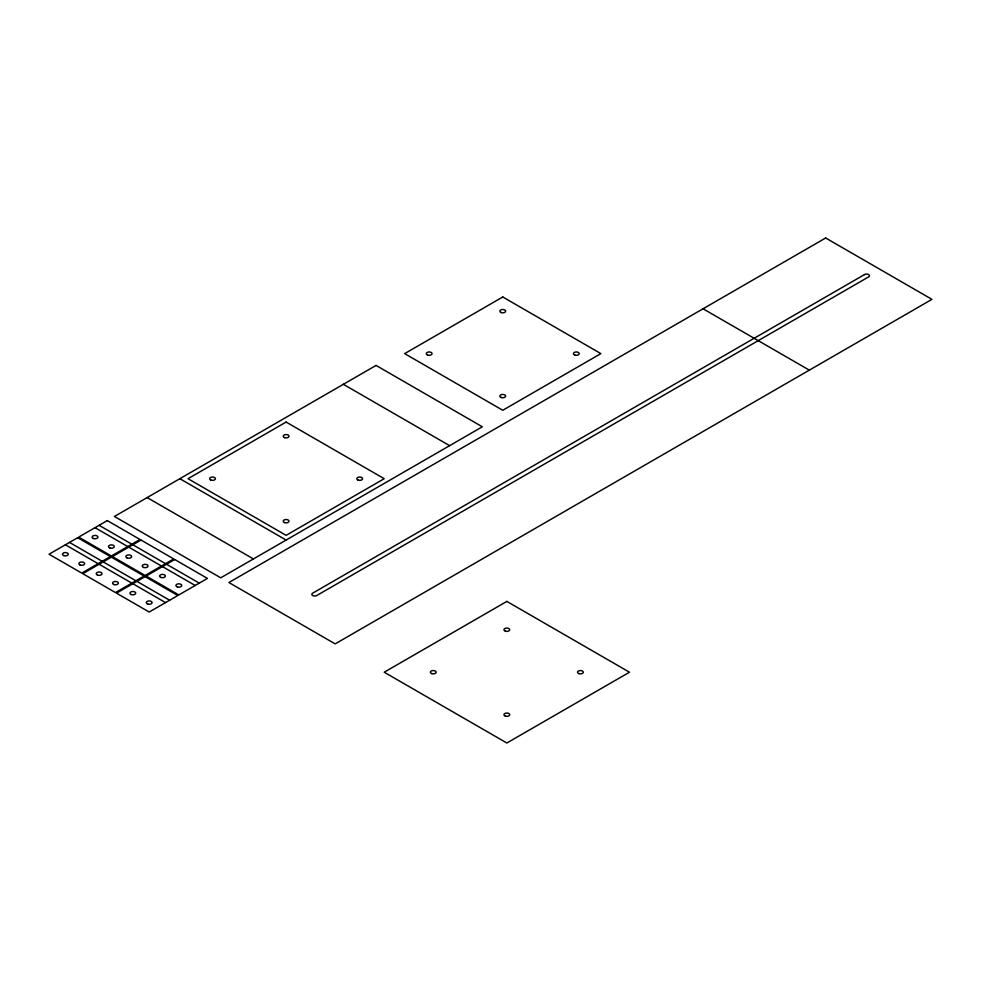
<?xml version="1.0" encoding="UTF-8"?>
<svg xmlns="http://www.w3.org/2000/svg" width="981" height="981" viewBox="0 0 981 981"><rect width="100%" height="100%" fill="white"/><g stroke="black" fill="none" stroke-linecap="round" stroke-linejoin="round"><path stroke-width="1.47" d="M703.046 308.782L809.325 370.144M343.35 384.307L449.629 445.656M179.854 478.703L286.121 540.053M147.15 497.575L253.429 558.937M99.118 525.313L131.822 544.185M132.84 544.774L165.544 563.658M166.562 564.247L199.266 583.131M95.034 527.668L127.738 546.552M128.756 547.14L161.46 566.012M162.478 566.601L195.182 585.485M69.492 542.419L102.183 561.291M103.213 561.892L135.905 580.764M136.935 581.353L169.627 600.237M65.396 544.774L98.1 563.658M99.118 564.247L131.822 583.131M132.84 583.72L165.544 602.592M77.658 537.698L49.05 554.216L81.754 573.1L110.363 556.583L77.658 537.698M107.297 520.592L78.688 537.11L111.38 555.982L140.001 539.464L107.297 520.592M376.054 365.423L114.446 516.46L220.725 577.821L482.321 426.784L376.054 365.423M286.121 422.063L188.021 478.703L286.121 535.344L384.221 478.703L286.121 422.063M502.763 296.985L404.663 353.626L502.763 410.266L600.863 353.626L502.763 296.985M111.38 557.171L82.772 573.689L115.476 592.561L144.084 576.043L111.38 557.171M141.019 540.053L112.41 556.583L145.102 575.455L173.723 558.937L141.019 540.053M145.102 576.632L116.494 593.149L149.198 612.034L177.806 595.516L145.102 576.632M174.741 559.526L146.132 576.043L178.824 594.927L207.445 578.41L174.741 559.526M825.671 237.991L228.904 582.53L335.171 643.892L931.95 299.352L825.671 237.991M864.506 274.57L312.694 593.149A2.894 1.668 0 0 0 312.694 595.516A2.894 1.668 0 0 0 316.777 595.516L868.59 276.924A2.894 1.668 0 0 0 868.59 274.57A2.894 1.668 0 0 0 864.506 274.57M506.846 601.414L384.221 672.218L506.846 743.009L629.471 672.218L506.846 601.414M210.927 480.077A2.894 1.668 0 0 0 215.428 478.814A2.894 1.668 0 0 0 211.283 477.195A2.894 1.668 0 0 0 210.927 480.077M284.674 522.628A2.894 1.668 0 0 0 289.015 521.181A2.894 1.668 0 0 0 284.674 519.734A2.894 1.668 0 0 0 284.674 522.628M284.502 437.6A2.894 1.668 0 0 0 289.003 436.337A2.894 1.668 0 0 0 284.858 434.718A2.894 1.668 0 0 0 284.502 437.6M358.077 480.077A2.894 1.668 0 0 0 362.578 478.814A2.894 1.668 0 0 0 358.433 477.195A2.894 1.668 0 0 0 358.077 480.077M147.751 604.038A2.894 1.668 0 0 0 152.08 602.592A2.894 1.668 0 0 0 147.751 601.145A2.894 1.668 0 0 0 147.751 604.038M177.377 586.932A2.894 1.668 0 0 0 181.718 585.485A2.894 1.668 0 0 0 177.377 584.038A2.894 1.668 0 0 0 177.377 586.932M131.221 594.535A2.894 1.668 0 0 0 135.721 593.272A2.894 1.668 0 0 0 131.577 591.653A2.894 1.668 0 0 0 131.221 594.535M160.859 577.429A2.894 1.668 0 0 0 165.36 576.166A2.894 1.668 0 0 0 161.215 574.547A2.894 1.668 0 0 0 160.859 577.429M127.138 557.956A2.894 1.668 0 0 0 131.638 556.693A2.894 1.668 0 0 0 127.493 555.074A2.894 1.668 0 0 0 127.138 557.956M97.499 575.062A2.894 1.668 0 0 0 101.999 573.811A2.894 1.668 0 0 0 97.855 572.181A2.894 1.668 0 0 0 97.499 575.062M143.655 567.459A2.894 1.668 0 0 0 147.996 566.012A2.894 1.668 0 0 0 143.655 564.566A2.894 1.668 0 0 0 143.655 567.459M113.857 584.504A2.894 1.668 0 0 0 118.358 583.241A2.894 1.668 0 0 0 114.213 581.623A2.894 1.668 0 0 0 113.857 584.504M80.135 565.044A2.894 1.668 0 0 0 84.636 563.781A2.894 1.668 0 0 0 80.491 562.15A2.894 1.668 0 0 0 80.135 565.044M109.933 547.987A2.894 1.668 0 0 0 114.274 546.552A2.894 1.668 0 0 0 109.933 545.105A2.894 1.668 0 0 0 109.933 547.987M63.777 555.602A2.894 1.668 0 0 0 68.278 554.339A2.894 1.668 0 0 0 64.133 552.72A2.894 1.668 0 0 0 63.777 555.602M93.416 538.495A2.894 1.668 0 0 0 97.916 537.232A2.894 1.668 0 0 0 93.771 535.601A2.894 1.668 0 0 0 93.416 538.495M574.719 355.012A2.894 1.668 0 0 0 579.219 353.749A2.894 1.668 0 0 0 575.074 352.13A2.894 1.668 0 0 0 574.719 355.012M501.144 312.534A2.894 1.668 0 0 0 505.644 311.271A2.894 1.668 0 0 0 501.499 309.653A2.894 1.668 0 0 0 501.144 312.534M501.144 397.489A2.894 1.668 0 0 0 505.644 396.226A2.894 1.668 0 0 0 501.499 394.607A2.894 1.668 0 0 0 501.144 397.489M427.569 355.012A2.894 1.668 0 0 0 432.069 353.749A2.894 1.668 0 0 0 427.924 352.13A2.894 1.668 0 0 0 427.569 355.012M578.802 673.591A2.894 1.668 0 0 0 583.303 672.328A2.894 1.668 0 0 0 579.158 670.71A2.894 1.668 0 0 0 578.802 673.591M505.399 631.175A2.894 1.668 0 0 0 509.74 629.728A2.894 1.668 0 0 0 505.399 628.294A2.894 1.668 0 0 0 505.399 631.175M505.399 716.13A2.894 1.668 0 0 0 509.74 714.695A2.894 1.668 0 0 0 505.399 713.248A2.894 1.668 0 0 0 505.399 716.13M431.652 673.591A2.894 1.668 0 0 0 436.153 672.328A2.894 1.668 0 0 0 432.008 670.71A2.894 1.668 0 0 0 431.652 673.591"/></g></svg>
